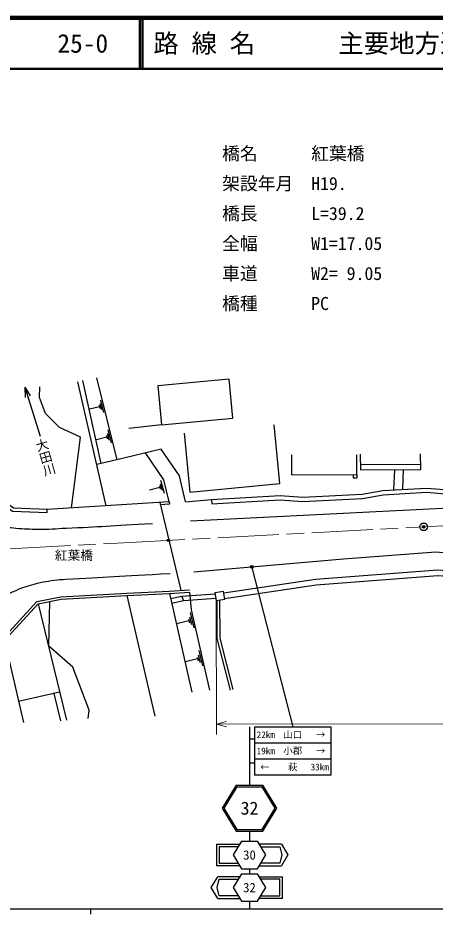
# Model space of a CAD drawing. Units: millimetres, scale not verified, with parts at other scales. Extents: x 40000 to 680000, y 20000 to 380000.
# Drawn here: x 153759 to 235746, y 204000 to 380000 of the extents above; entities that cross this region are included whole.
import ezdxf
from ezdxf.enums import TextEntityAlignment as Align

# ---------------------------------------------------------------- set-up
doc = ezdxf.new("R2010")
doc.units = ezdxf.units.MM
doc.header["$LTSCALE"] = 1000
doc.header["$PDMODE"] = 32
doc.header["$PDSIZE"] = 500
doc.linetypes.add('CHAIN', pattern=[18.5, 12, -1.5, 3.5, -1.5])
for name, color, linetype, lineweight in [('M-BGD', 7, 'Continuous', 25), ('M-BMK', 2, 'CHAIN', 13), ('M-BMK-SRVR', 3, 'Continuous', 25), ('M-STR-HTXT', 7, 'Continuous', 13), ('M-STR-STRC', 7, 'Continuous', 25), ('M-TTL', 2, 'Continuous', 140), ('M-TTL-BAND', 7, 'Continuous', 25), ('M-TTL-LINE', 7, 'Continuous', 50)]:
    doc.layers.add(name, color=color, linetype=linetype, lineweight=lineweight)
doc.layers.add('M-TTL-TXT', color=7, linetype='Continuous')
doc.styles.add('@ＭＳ ゴシック', font='')
doc.styles.add('ＭＳ ゴシック', font='')
doc.styles.get('@ＭＳ ゴシック').set_extended_font_data('@MS Gothic')
doc.styles.get('ＭＳ ゴシック').set_extended_font_data('MS Gothic')

msp = doc.modelspace()

# ---------------------------------------------------------------- linework, layer by layer
at = {"layer": 'M-BGD'}
for p, q in [((171121, 284187), (165550, 308534)), ((170108, 292517), (166495, 308785)), ((169185, 309328), (173210, 293230)), ((195307, 309034), (181286, 307716)), ((196027, 301379), (195307, 309034)), ((155109, 307451), (158119, 297827)), ((155109, 307451), (155192, 305452)), ((155109, 307451), (156180, 305761)), ((181286, 307716), (182005, 300061)), ((169971, 304947), (170577, 302526)), ((169790, 303615), (167853, 303131)), ((169714, 303918), (169865, 303313)), ((169881, 304281), (170183, 303071)), ((182005, 300061), (196027, 301379)), ((182005, 300061), (175570, 299374)), ((205241, 288543), (204144, 300103)), ((171241, 297679), (169178, 297163)), ((171160, 298001), (171321, 297357)), ((171337, 298388), (171659, 297099)), ((171434, 299097), (172078, 296519)), ((186437, 298423), (187533, 286864)), ((207549, 294172), (207556, 290276)), ((220341, 290299), (220334, 294195)), ((221041, 294317), (221060, 291237)), ((232923, 291307), (232905, 294387)), ((221053, 292265), (232917, 292335)), ((221060, 291237), (232923, 291307)), ((227784, 291277), (227597, 287323)), ((229387, 287420), (229557, 291287)), ((181807, 289218), (182523, 286659)), ((207556, 290276), (220341, 290299)), ((219619, 290298), (219620, 289704)), ((219620, 289704), (220342, 289706)), ((220341, 290299), (220342, 289706)), ((181653, 287795), (179606, 287222)), ((181563, 288115), (181743, 287475)), ((181730, 288506), (182088, 287227)), ((187533, 286864), (205241, 288543)), ((186704, 284991), (191836, 285434)), ((191836, 285434), (191885, 284592)), ((159502, 282888), (159522, 283487)), ((181637, 284822), (185780, 267586)), ((258520, 284718), (187702, 281135)), ((175181, 266536), (180639, 242875)), ((183541, 266929), (187951, 247577)), ((186003, 266381), (183767, 265940)), ((192534, 266843), (186003, 266381)), ((186003, 266381), (186283, 265510)), ((192677, 265962), (186283, 265510)), ((194151, 267370), (192492, 267101)), ((192492, 267101), (192734, 265608)), ((192734, 265608), (194393, 265877)), ((194393, 265877), (194151, 267370)), ((157718, 264961), (163305, 242095)), ((186283, 265510), (183983, 264989)), ((187505, 262392), (187845, 260899)), ((187634, 263207), (188314, 260220)), ((187377, 261577), (184987, 261033)), ((187291, 261951), (187462, 261204)), ((151139, 257717), (154826, 241650)), ((189336, 255734), (190017, 252747)), ((189079, 254105), (186690, 253560)), ((188994, 254478), (189164, 253731)), ((189208, 254919), (189548, 253426)), ((161962, 247589), (153884, 245756)), ((160819, 247330), (162140, 241930))]:
    msp.add_line(p, q, dxfattribs=at)
for points in [[(126206, 334270), (126914, 332192), (128984, 325516), (132736, 311380), (135834, 299438), (137475, 295100), (137859, 294372), (143123, 290280), (152712, 283115), (159502, 282888)], [(164293, 283775), (166088, 297652), (161959, 299542), (160349, 301116), (159194, 302341), (158005, 305456), (158040, 307520)], [(186704, 284991), (185512, 290060), (181896, 295286), (173210, 293230), (169260, 292322)], [(183494, 284934), (182418, 289310), (178857, 294567)], [(191836, 285434), (205298, 286204), (209707, 285901), (221396, 286460), (225455, 287207), (234087, 287674), (238543, 287300), (258257, 288793), (259274, 290910), (260214, 289908), (266346, 290666), (271204, 291773), (283530, 293378), (288511, 294030), (293473, 294295), (303722, 294062), (309275, 292813), (318027, 291059), (329155, 288749), (330410, 288589)], [(191885, 284592), (205293, 285359), (209698, 285056), (221492, 285621), (225554, 286368), (234075, 286829), (238540, 286455), (258806, 287989), (259501, 289436), (259892, 289019), (266492, 289835), (271352, 290942), (283640, 292542), (288588, 293190), (293485, 293451), (303619, 293221), (309099, 291988), (317858, 290233), (329024, 287915), (330302, 287778)], [(183494, 284934), (159522, 283487), (152920, 283709), (143497, 290749)], [(183494, 284934), (183573, 284525), (181737, 284385)], [(188360, 271195), (217765, 273763), (235905, 275145), (260314, 272993), (271691, 273654), (295663, 277014), (304639, 276763), (313322, 276206), (316868, 276033), (323331, 275331), (326760, 274981), (329735, 274981), (376226, 269784)], [(194198, 267081), (212220, 269775), (236256, 271627), (260251, 269807), (272033, 270465), (295495, 273687), (303462, 273900), (326732, 271661), (329049, 271731), (340079, 270529), (361490, 268242), (376442, 266472), (380526, 260224)], [(194374, 265995), (212343, 268681), (236257, 270524), (260240, 268704), (272138, 269369), (295585, 272589), (303424, 272799), (326696, 270559), (329005, 270629), (339961, 269435), (361367, 267149), (375802, 265440), (379543, 259716)], [(150771, 258052), (157461, 265419), (162207, 266331), (175155, 267033), (183512, 267426), (187461, 267705)], [(151139, 257717), (157718, 264961), (162267, 265836), (175181, 266536), (183541, 266929), (187496, 267209)], [(187496, 267209), (187811, 263779), (191415, 247962)], [(167564, 242420), (167774, 244030), (164555, 252499), (159830, 256593), (160035, 265407)], [(192835, 265624), (192880, 258142), (195452, 247991)], [(193368, 265711), (193413, 258210), (195969, 248122)]]:
    msp.add_lwpolyline(points, dxfattribs=at)
for points, knots in [([(122992, 333334), (123726, 331007), (123906, 330401), (124475, 328516), (125685, 324501), (126289, 322230), (127403, 318187), (129032, 312266), (129867, 308929), (131458, 302998), (132152, 300411), (132422, 298927), (133243, 296378), (133696, 294971), (134090, 294231), (134721, 292894), (135164, 291955), (135454, 291449), (135965, 290545), (136630, 289369), (136977, 288691), (137738, 287575), (138530, 286414), (138967, 285736), (139978, 284759), (141043, 283730), (141726, 283214), (143026, 282504), (144284, 281818), (145082, 281616), (146448, 281182), (147841, 280740), (148636, 280522), (150072, 280249), (151337, 280008), (152056, 279925), (153338, 279806), (155055, 279646), (156023, 279628), (157747, 279596), (159899, 279556), (161103, 279717), (163253, 279806), (169871, 280079), (171976, 280239), (180185, 280730)], [0, 0, 0, 0, 1, 1, 1, 2, 2, 2, 3, 3, 3, 4, 4, 4, 5, 5, 5, 6, 6, 6, 7, 7, 7, 8, 8, 8, 9, 9, 9, 10, 10, 10, 11, 11, 11, 12, 12, 12, 13, 13, 13, 14, 14, 14, 15, 15, 15, 15]), ([(147678, 241049), (146798, 243635), (146496, 244416), (146033, 246648), (145688, 248314), (145565, 249263), (145368, 250952), (145272, 251781), (145238, 252249), (145221, 253083), (145183, 254958), (145292, 256013), (145518, 257874), (145696, 259336), (145713, 260214), (146311, 261560), (146946, 262988), (147487, 263751), (148621, 264826), (150186, 266308), (151456, 266655), (153404, 267579), (154737, 268212), (155557, 268402), (156973, 268816), (158708, 269321), (159734, 269394), (161523, 269655), (162134, 269745), (162485, 269714), (163101, 269751), (171134, 270232), (173657, 270353), (183671, 270894)], [0, 0, 0, 0, 1, 1, 1, 2, 2, 2, 3, 3, 3, 4, 4, 4, 5, 5, 5, 6, 6, 6, 7, 7, 7, 8, 8, 8, 9, 9, 9, 10, 10, 10, 11, 11, 11, 11])]:
    msp.add_open_spline(points, degree=3, knots=knots, dxfattribs=at)
msp.add_point((183339, 277408), dxfattribs=at)
at = {"layer": 'M-BMK'}
msp.add_lwpolyline([(133627, 274795), (174570, 276941), (274435, 282212), (290931, 282874), (306095, 283036), (314994, 282664), (324933, 281987), (336715, 280937), (373213, 277001), (456083, 267662), (464632, 266808), (473680, 266363)], dxfattribs=at)
at = {"layer": 'M-BMK-SRVR'}
msp.add_circle((233489, 280051), 750, dxfattribs=at)
msp.add_point((233489, 280051), dxfattribs=at)
at = {"layer": 'M-STR-HTXT'}
for p, q in [((192734, 265608), (192795, 239299)), ((192791, 241317), (194722, 241836)), ((192791, 241317), (375790, 241375)), ((192791, 241317), (194723, 240800))]:
    msp.add_line(p, q, dxfattribs=at)
at = {"layer": 'M-STR-STRC'}
for p, q in [((199754, 272042), (207773, 240803)), ((199273, 240803), (199273, 229303)), ((200273, 240803), (215273, 240803)), ((200273, 240803), (200273, 231303)), ((215273, 240803), (215273, 231303)), ((199273, 238428), (200273, 238428)), ((200273, 237637), (215273, 237637)), ((200273, 234470), (215273, 234470)), ((199273, 233678), (200273, 233678)), ((215273, 231303), (200273, 231303)), ((196637, 229303), (193873, 224803)), ((196805, 229003), (194225, 224803)), ((196637, 229303), (201909, 229303)), ((196805, 229003), (201741, 229003)), ((204321, 224803), (201741, 229003)), ((204673, 224803), (201909, 229303)), ((193873, 224803), (196637, 220303)), ((194225, 224803), (196805, 220603)), ((201741, 220603), (204321, 224803)), ((201909, 220303), (204673, 224803)), ((196637, 220303), (201909, 220303)), ((196805, 220603), (201741, 220603)), ((199273, 220303), (199273, 218303)), ((197691, 218303), (196033, 215603)), ((197691, 218303), (200855, 218303)), ((202513, 215603), (200855, 218303)), ((192799, 217734), (192799, 213473)), ((192799, 217734), (197342, 217734)), ((193299, 217234), (193299, 213973)), ((197034, 217234), (193299, 217234)), ((205529, 217734), (201205, 217734)), ((201512, 217234), (205247, 217234)), ((205247, 217234), (205649, 215603)), ((205529, 217734), (206817, 215603)), ((196033, 215603), (197691, 212903)), ((200855, 212903), (202513, 215603)), ((205649, 215603), (205247, 213973)), ((206817, 215603), (205529, 213473)), ((197342, 213473), (192799, 213473)), ((193299, 213973), (197034, 213973)), ((201205, 213473), (205529, 213473)), ((205247, 213973), (201512, 213973)), ((191729, 209203), (193017, 211334)), ((197342, 211334), (193017, 211334)), ((197691, 211903), (196033, 209203)), ((197691, 212903), (200855, 212903)), ((197691, 211903), (200855, 211903)), ((199273, 212903), (199273, 211903)), ((202513, 209203), (200855, 211903)), ((201205, 211334), (205747, 211334)), ((205747, 207073), (205747, 211334)), ((192898, 209203), (193299, 210834)), ((193299, 210834), (197034, 210834)), ((205247, 210834), (201512, 210834)), ((205247, 207573), (205247, 210834)), ((193017, 207073), (191729, 209203)), ((193299, 207573), (192898, 209203)), ((196033, 209203), (197691, 206503)), ((200855, 206503), (202513, 209203)), ((193017, 207073), (197342, 207073)), ((197034, 207573), (193299, 207573)), ((197691, 206503), (200855, 206503)), ((199273, 206503), (199273, 205000)), ((205747, 207073), (201205, 207073)), ((201512, 207573), (205247, 207573))]:
    msp.add_line(p, q, dxfattribs=at)
for radius in [150, 120, 90, 60, 30]:
    msp.add_circle((199716, 272187), radius, dxfattribs=at)
msp.add_point((199716, 272187), dxfattribs=at)
at = {"layer": 'M-TTL'}
msp.add_line((680000, 380000), (40000, 380000), dxfattribs=at)
at = {"layer": 'M-TTL-BAND'}
for p, q in [((40000, 205000), (579000, 205000)), ((168000, 205000), (168000, 204000))]:
    msp.add_line(p, q, dxfattribs=at)
at = {"layer": 'M-TTL-LINE'}
for p, q in [((177750, 380000), (177750, 370000)), ((178250, 380000), (178250, 370000)), ((40000, 370000), (680000, 370000))]:
    msp.add_line(p, q, dxfattribs=at)

# ---------------------------------------------------------------- texts
at = {"layer": 'M-BGD', "style": '@ＭＳ ゴシック'}
msp.add_text('大田川', height=1833, rotation=286.035, dxfattribs=at).set_placement((159178, 293719), align=Align.MIDDLE_CENTER)
at = {"layer": 'M-BGD', "style": 'ＭＳ ゴシック'}
msp.add_text('紅葉橋', height=1833, dxfattribs=at).set_placement((164769, 274479), align=Align.MIDDLE_CENTER)
at = {"layer": 'M-STR-HTXT', "style": 'ＭＳ ゴシック'}
for s, p in [('橋名\u3000\u3000\u3000紅葉橋', (193890, 351318)), ('架設年月\u3000H19.', (193890, 345427)), ('橋長\u3000\u3000\u3000L=39.2', (193890, 339536)), ('全幅\u3000\u3000\u3000W1=17.05', (193890, 333645)), ('車道\u3000\u3000\u3000W2= 9.05', (193890, 327754)), ('橋種\u3000\u3000\u3000PC', (193890, 321863))]:
    msp.add_text(s, height=2566, dxfattribs=at).set_placement(p, align=Align.BOTTOM_LEFT)
at = {"layer": 'M-STR-STRC', "style": 'ＭＳ ゴシック'}
for s, height, p in [('22km', 1320, (202473, 239220)), ('山口', 1320, (207773, 239220)), ('→', 1320, (213273, 239220)), ('19km', 1320, (202473, 236053)), ('小郡', 1320, (207773, 236053)), ('→', 1320, (213273, 236053)), ('←', 1320, (202273, 232887)), ('萩', 1320, (207773, 232887)), ('33km', 1320, (213073, 232887)), ('32', 2566, (199273, 224803)), ('30', 1833, (199273, 215603)), ('32', 1833, (199273, 209203))]:
    msp.add_text(s, height=height, dxfattribs=at).set_placement(p, align=Align.MIDDLE_CENTER)
at = {"layer": 'M-TTL-TXT', "style": 'ＭＳ ゴシック'}
for s, p in [('25-0', (161521, 375000)), ('路 線 名', (180380, 375000)), ('主要地方道萩秋芳線', (216734, 375000))]:
    msp.add_text(s, height=3666, dxfattribs=at).set_placement(p, align=Align.MIDDLE_LEFT)

doc.saveas('drawing.dxf')
